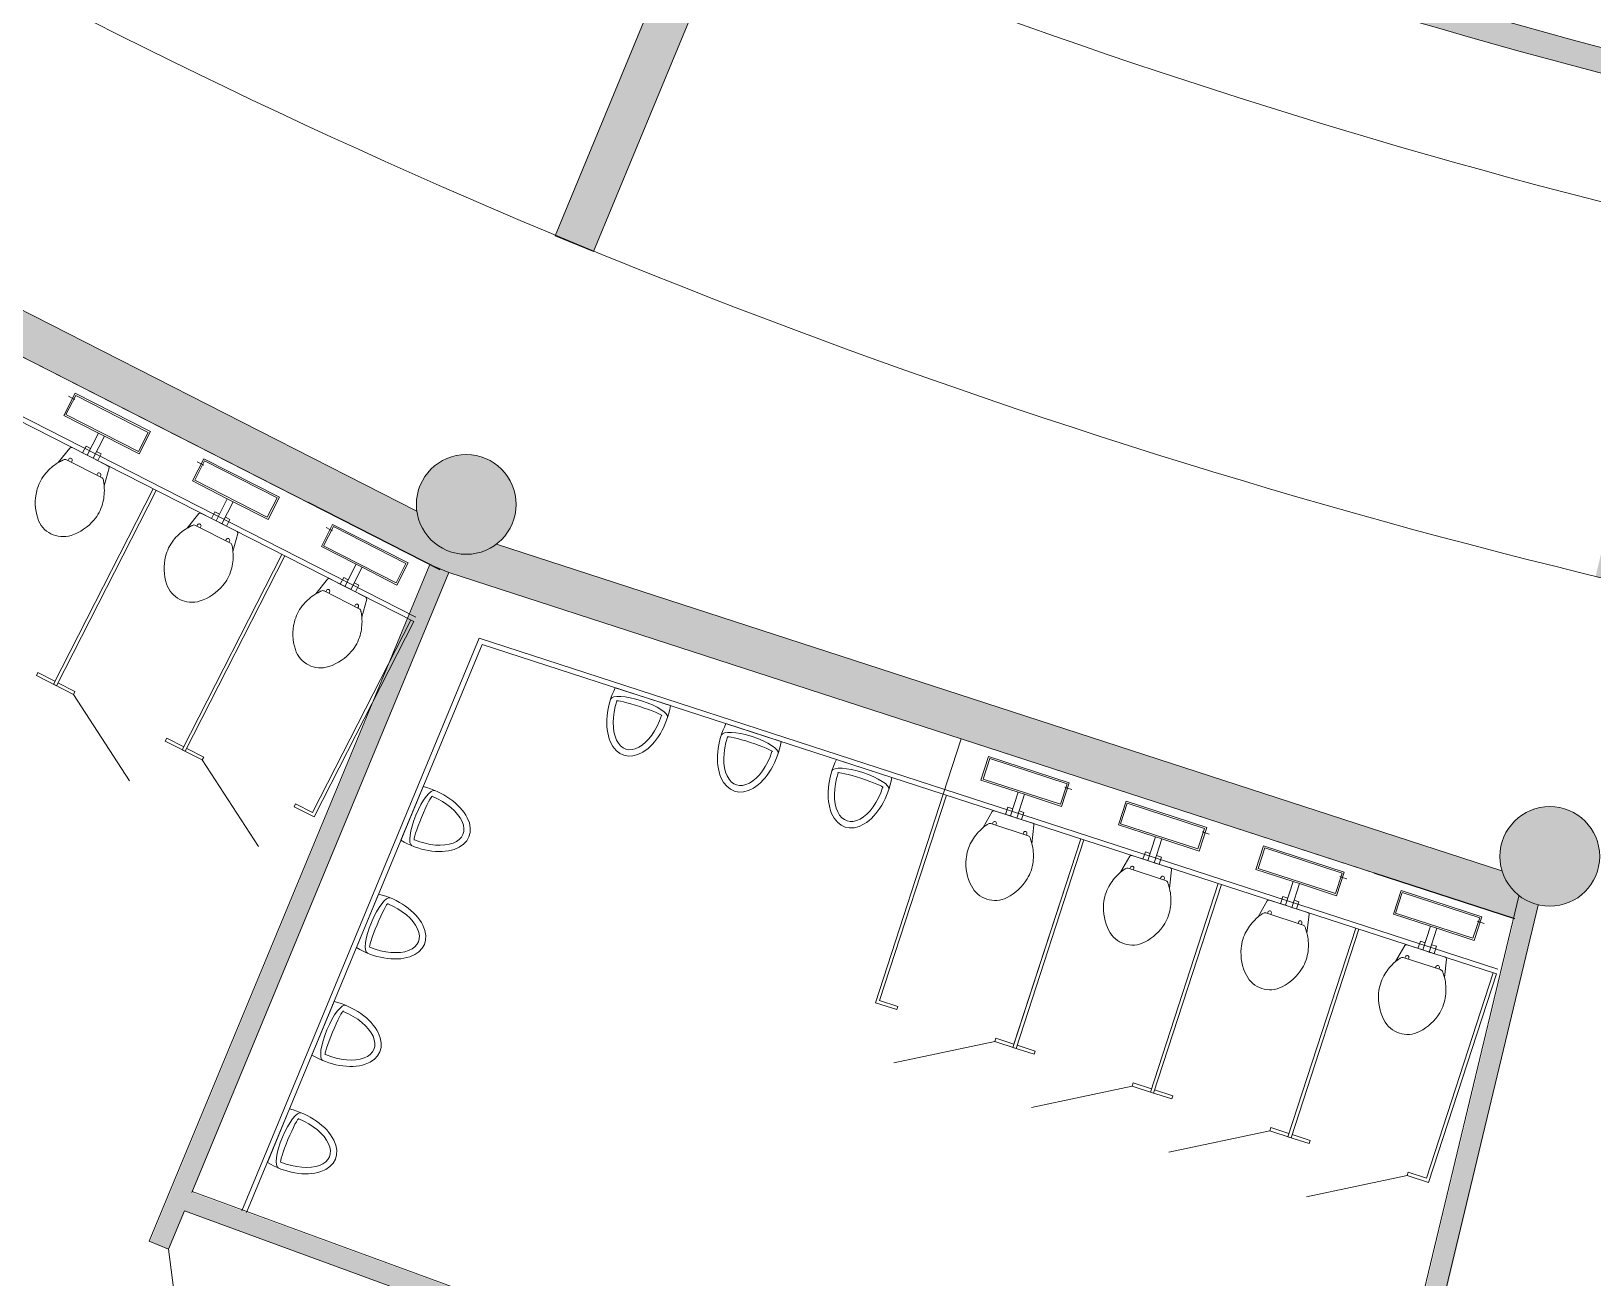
# Model space of a CAD drawing. Header units: millimetres. Extents: x 72919 to 485785, y -53256 to 338519.
# Drawn here: x 202273 to 211670, y 59395 to 66900 of the extents above; entities that cross this region are included whole.
import ezdxf

# ---------------------------------------------------------------- set-up
doc = ezdxf.new("R2010")
doc.units = ezdxf.units.MM
doc.linetypes.add('CONTI', pattern=[0])
for name, color, linetype, lineweight in [('door', 177, 'Continuous', 9), ('equipments', 137, 'CONTI', 20), ('wall', 5, 'Continuous', 40)]:
    doc.layers.add(name, color=color, linetype=linetype, lineweight=lineweight)

# ---------------------------------------------------------------- blocks, each defined once
blk = doc.blocks.new('A$C232F247D')
at = {"lineweight": 0, "extrusion": (-7.70758e-17, -5.61416e-17, -1)}
blk.add_line((3.4, 172.6), (3.4, -176.1), dxfattribs=at)
for major_axis, ratio, start_param, end_param in [((296.5, 0), 0.607083, 1.317881, 4.965305), ((257.4, 0), 0.54742, 1.570796, 4.712389)]:
    blk.add_ellipse((-70.8, -1.7), major_axis=major_axis, ratio=ratio, start_param=start_param, end_param=end_param, dxfattribs=at)
at = {"lineweight": 0}
for major_axis, ratio in [((0, 180), 0.270009), ((0, 143.5), 0.084246)]:
    blk.add_ellipse((-70.8, -1.7), major_axis=major_axis, ratio=ratio, start_param=3.141593, end_param=6.283185, dxfattribs=at)

msp = doc.modelspace()

# ---------------------------------------------------------------- hatches: boundary and pattern name
at = {"ltscale": 500, "true_color": 0x000000}
h = msp.add_hatch(color=18, dxfattribs=at)
h.dxf.hatch_style = 1
edge = h.paths.add_edge_path()
edge.add_line((196533.29885, 74688.63742), (196527.96395, 74683.30252))
edge.add_line((196527.96395, 74683.30252), (196715.28669, 74502.12988))
edge.add_line((196715.28669, 74502.12988), (196628.89374, 74412.80424))
edge.add_arc((221610.24607, 104414.99944), 39041, 230.217515222, 238.316936093)
edge.add_line((201105.12673, 71192.42035), (199563.85637, 68677.29571))
edge.add_line((199563.85637, 68677.29571), (199777.01672, 68546.67159))
edge.add_line((199777.01672, 68546.67159), (201318.28764, 71061.79714))
edge.add_arc((221610.24607, 104414.99944), 39041, 238.683831648, 247.316628494)
edge.add_line((206554.54177, 68393.81888), (205425.6932, 65668.53733))
edge.add_line((205425.6932, 65668.53733), (205656.66312, 65572.86658))
edge.add_line((205656.66312, 65572.86658), (206785.51178, 68298.14833))
edge.add_arc((221610.24607, 104414.99944), 39041, 247.683524049, 256.316319016)
edge.add_line((212374.6517, 66482.11822), (211686.03008, 63613.80275))
edge.add_line((211686.03008, 63613.80275), (211929.12247, 63555.44103))
edge.add_line((211929.12247, 63555.44103), (212617.74394, 66423.75589))
edge.add_arc((221610.24607, 104414.99944), 39041, 256.683214571, 260.819116976)
edge.add_line((215381.18359, 65874.13202), (215411.88844, 66021.11655))
edge.add_arc((221610.24607, 104414.99944), 38891, 229.849259553, 260.829223184, ccw=False)
h = msp.add_hatch(color=18, dxfattribs=at)
h.dxf.hatch_style = 1
edge = h.paths.add_edge_path()
edge.add_arc((198782.47149, 67163.15066), 300, 248.188047254, 298.127440499)
edge.add_line((198923.90178, 66898.58031), (204593.00421, 64010.02824))
edge.add_arc((204890.42528, 64049.2801), 300, 187.518107014, 235.964918555)
edge.add_line((204722.51515, 63800.67159), (204675.58579, 63687.36926))
edge.add_line((204675.58579, 63687.36926), (198615.27347, 66775.25273))
edge.add_line((198615.27347, 66775.25273), (198671.00304, 66884.62816))
h = msp.add_hatch(color=18, dxfattribs=at)
h.dxf.hatch_style = 1
edge = h.paths.add_edge_path()
edge.add_arc((204890.99463, 64050.70267), 300, 0, 360)
h = msp.add_hatch(color=18, dxfattribs=at)
h.dxf.hatch_style = 1
edge = h.paths.add_edge_path()
edge.add_arc((211410.78595, 61930.68642), 300, 196.518107336, 244.722276871)
edge.add_line((211282.68405, 61659.41183), (211197.96308, 61558.22263))
edge.add_line((211197.96308, 61558.22263), (204786.45203, 63641.44892))
edge.add_line((204786.45203, 63641.44892), (204833.3822, 63754.75321))
edge.add_arc((204890.42528, 64049.2801), 300, 259.038836626, 307.481891654)
edge.add_line((205072.97847, 63811.21639), (211123.16697, 61845.39092))
h = msp.add_hatch(color=18, dxfattribs=at)
h.dxf.hatch_style = 1
edge = h.paths.add_edge_path()
edge.add_arc((204890.42528, 64049.2801), 300, 235.964918555, 259.038836626)
edge.add_line((204833.3822, 63754.75321), (204786.45203, 63641.44892))
edge.add_line((204786.45203, 63641.44892), (204675.58579, 63687.36926))
edge.add_line((204675.58579, 63687.36926), (204722.51515, 63800.67159))
h = msp.add_hatch(color=18, dxfattribs=at)
h.dxf.hatch_style = 1
h.paths.add_polyline_path([(204236.08307, 57074.73527), (204992.99516, 59141.73997), (203194.6369, 59798.16773), (203098.9724, 59567.19521), (202988.10559, 59613.11416), (204675.58579, 63687.36926), (204786.45203, 63641.44892), (203240.59656, 59909.13283), (205090.12089, 59232.79259), (207057.11042, 58513.49729), (206944.37347, 58166.40378), (206830.07939, 58202.97073), (206907.23956, 58440.53078), (205107.33056, 59105.30624), (204348.81953, 57033.61957), (204583.61313, 56947.75946), (204542.40027, 56835.05853), (203960.11215, 57047.99159), (204001.32501, 57160.69253)])
h = msp.add_hatch(color=18, dxfattribs=at)
h.dxf.hatch_style = 1
edge = h.paths.add_edge_path()
edge.add_arc((211411.20584, 61932.15762), 300, 0, 360)
h = msp.add_hatch(color=18, dxfattribs=at)
h.dxf.hatch_style = 1
h.paths.add_polyline_path([(212029.99878, 55942.14195), (212146.68367, 55914.1306), (212660.22509, 58053.35364), (213695.51701, 57804.82168), (213720.06594, 57922.33776), (210634.90012, 58662.96201), (211346.84457, 61664.35004), (211229.91899, 61691.3391), (209969.08463, 56435.62784), (210086.0102, 56408.63878), (210598.79198, 58548.22083), (212543.5402, 58081.36499)])

# ---------------------------------------------------------------- linework, layer by layer
at = {"color": 18, "ltscale": 500, "true_color": 0x000000}
for points in [[(415650.43379, 180914.99944, 0.4142135624), (336810.43379, 259754.99944), (221610.43379, 259754.99944, 0.4142135624), (142770.43379, 180914.99944), (142770.43379, 104414.99944, 0.4142135624), (221610.43379, 25574.99944), (336810.43379, 25574.99944, 0.4142135624), (415650.43379, 104414.99944)], [(414950.43379, 180914.99944, 0.4142135624), (336810.43379, 259054.99944), (221610.43379, 259054.99944, 0.4142135624), (143470.43379, 180914.99944), (143470.43379, 104414.99944, 0.4142135624), (221610.43379, 26274.99944), (336810.43379, 26274.99944, 0.4142135624), (414950.43379, 104414.99944)]]:
    msp.add_lwpolyline(points, format="xyb", close=True, dxfattribs=at)
for points in [[(204733.69112, 63657.76312), (203940.69532, 64061.81467)], [(204733.69112, 63657.76312), (203940.69532, 64061.81467)], [(210351.52278, 61833.24777), (211197.96308, 61558.22263)]]:
    msp.add_lwpolyline(points, dxfattribs=at)
at = {"layer": 'door', "ltscale": 100}
msp.add_line((203098.9724, 59567.19521), (203229.52591, 58575.75394), dxfattribs=at)
at = {"layer": 'equipments'}
for p, q in [((198369.07497, 66541.27167), (204588.30047, 63372.41789)), ((198355.45526, 66514.54148), (204574.68075, 63345.6877)), ((203958.51545, 64052.73486), (199289.6413, 66431.64515)), ((202468.72308, 64587.07531), (202536.82147, 64720.72638)), ((202482.17304, 64591.44549), (202541.19165, 64707.27641)), ((202520.31692, 64690.42683), (202497.07946, 64702.26687)), ((202536.38178, 64682.24141), (202520.31692, 64690.42683)), ((202536.82147, 64720.72638), (202991.23511, 64489.19185)), ((202541.19165, 64707.27641), (202977.78515, 64484.82167)), ((202678.10976, 64480.38783), (202468.72308, 64587.07531)), ((202918.76654, 64368.99074), (202482.17304, 64591.44549)), ((202610.01137, 64346.73675), (202678.10976, 64480.38783)), ((202713.75004, 64462.22826), (202645.65165, 64328.57718)), ((202713.75004, 64462.22826), (202678.10976, 64480.38783)), ((202923.13672, 64355.54078), (202713.75004, 64462.22826)), ((202977.78515, 64484.82167), (202918.76654, 64368.99074)), ((202991.23511, 64489.19185), (202923.13672, 64355.54078)), ((202436.16824, 64302.31838), (202506.57791, 64390.4824)), ((202518.92371, 64393.14808), (202610.01137, 64346.73675)), ((202603.27365, 64401.79675), (202582.39014, 64360.81042)), ((202630.89487, 64387.72308), (202603.27365, 64401.79675)), ((202694.15638, 64355.48984), (202666.53516, 64369.56351)), ((202423.68693, 64294.76107), (202436.16824, 64302.31838)), ((202696.47707, 64212.89439), (202486.54767, 64319.8584)), ((202495.54039, 64315.2764), (202499.48599, 64323.0201)), ((202514.82041, 64305.45277), (202518.76601, 64313.19647)), ((202645.65165, 64328.57718), (202610.01137, 64346.73675)), ((202645.65165, 64328.57718), (202736.73931, 64282.16586)), ((202673.27287, 64314.50352), (202694.15638, 64355.48984)), ((203243.89875, 64192.10356), (203311.99714, 64325.75463)), ((203257.34871, 64196.47374), (203316.36732, 64312.30467)), ((203295.49259, 64295.45509), (203272.25513, 64307.29513)), ((203311.55745, 64287.26966), (203295.49259, 64295.45509)), ((203311.99714, 64325.75463), (203766.41079, 64094.2201)), ((203316.36732, 64312.30467), (203752.96082, 64089.84992)), ((202668.20432, 64227.30003), (202672.14992, 64235.04373)), ((202687.48435, 64217.4764), (202691.42995, 64225.2201)), ((202741.83944, 64270.61107), (202712.11995, 64162.61231)), ((203453.28543, 64085.41608), (203243.89875, 64192.10356)), ((203693.94222, 63974.01899), (203257.34871, 64196.47374)), ((203006.50928, 64144.711), (202407.2418, 62968.5824)), ((203024.32941, 64135.63119), (202425.06193, 62959.50259)), ((202712.11995, 64162.61231), (202713.12169, 64147.28719)), ((203385.18704, 63951.76501), (203453.28543, 64085.41608)), ((203488.92571, 64067.25651), (203453.28543, 64085.41608)), ((203752.96082, 64089.84992), (203693.94222, 63974.01899)), ((203766.41079, 64094.2201), (203698.31239, 63960.56903)), ((203211.34391, 63907.34664), (203281.75358, 63995.51065)), ((203294.09938, 63998.17633), (203385.18704, 63951.76501)), ((203378.44932, 64006.825), (203357.56582, 63965.83868)), ((203406.07054, 63992.75134), (203378.44932, 64006.825)), ((203488.92571, 64067.25651), (203420.82732, 63933.60544)), ((203698.31239, 63960.56903), (203488.92571, 64067.25651)), ((203198.8626, 63899.78933), (203211.34391, 63907.34664)), ((203471.65274, 63817.92265), (203261.72334, 63924.88666)), ((203270.71606, 63920.30465), (203274.66166, 63928.04836)), ((203289.99608, 63910.48102), (203293.94168, 63918.22473)), ((203420.82732, 63933.60544), (203385.18704, 63951.76501)), ((203420.82732, 63933.60544), (203511.91498, 63887.19411)), ((203469.33205, 63960.5181), (203441.71083, 63974.59177)), ((203448.44854, 63919.53177), (203469.33205, 63960.5181)), ((204019.07442, 63797.13181), (204087.17281, 63930.78289)), ((204032.52438, 63801.50199), (204091.54299, 63917.33292)), ((204070.66826, 63900.48334), (204047.4308, 63912.32338)), ((204070.66826, 63900.48334), (204086.73312, 63892.29791)), ((204087.17281, 63930.78289), (204541.58646, 63699.24836)), ((204091.54299, 63917.33292), (204528.13649, 63694.87818)), ((203443.37999, 63832.32828), (203447.3256, 63840.07198)), ((203462.66002, 63822.50465), (203466.60562, 63830.24835)), ((203517.01511, 63875.63932), (203487.29562, 63767.64056)), ((204469.11789, 63579.04725), (204032.52438, 63801.50199)), ((203781.68495, 63749.73926), (203182.41747, 62573.61065)), ((203799.50508, 63740.65944), (203200.2376, 62564.53084)), ((203487.29562, 63767.64056), (203488.29736, 63752.31545)), ((204228.4611, 63690.44433), (204019.07442, 63797.13181)), ((204160.36271, 63556.79326), (204228.4611, 63690.44433)), ((204264.10138, 63672.28476), (204196.00299, 63538.63369)), ((204264.10138, 63672.28476), (204228.4611, 63690.44433)), ((204473.48806, 63565.59728), (204264.10138, 63672.28476)), ((204528.13649, 63694.87818), (204469.11789, 63579.04725)), ((204541.58646, 63699.24836), (204473.48806, 63565.59728)), ((203986.51958, 63512.37489), (204056.92925, 63600.5389)), ((204246.82841, 63422.9509), (204036.89901, 63529.91491)), ((204045.89173, 63525.33291), (204049.83733, 63533.07661)), ((204065.17175, 63515.50928), (204069.11735, 63523.25298)), ((204069.27505, 63603.20459), (204160.36271, 63556.79326)), ((204153.62499, 63611.85326), (204132.74149, 63570.86693)), ((204181.24621, 63597.77959), (204153.62499, 63611.85326)), ((204196.00299, 63538.63369), (204160.36271, 63556.79326)), ((204196.00299, 63538.63369), (204287.09065, 63492.22237)), ((204244.50772, 63565.54635), (204216.8865, 63579.62002)), ((204223.62421, 63524.56002), (204244.50772, 63565.54635)), ((203974.03827, 63504.81758), (203986.51958, 63512.37489)), ((204218.55566, 63437.35653), (204222.50127, 63445.10024)), ((204237.83569, 63427.5329), (204241.78129, 63435.27661)), ((204292.19078, 63480.66758), (204262.47129, 63372.66881)), ((204556.86062, 63354.76751), (203966.67295, 62196.45904)), ((204574.68075, 63345.6877), (203975.41327, 62169.5591)), ((204262.47129, 63372.66881), (204263.47303, 63357.3437)), ((202304.77605, 63020.79131), (202313.85586, 63038.61144)), ((202304.77605, 63020.79131), (202425.06193, 62959.50259)), ((202313.85586, 63038.61144), (202416.32161, 62986.40253)), ((202407.2418, 62968.5824), (202527.52768, 62907.29368)), ((202434.14174, 62977.32272), (202536.60749, 62925.11381)), ((202527.52768, 62907.29368), (202536.60749, 62925.11381)), ((202865.20388, 62387.31792), (202527.52768, 62907.29368)), ((203079.95172, 62625.81956), (203089.03153, 62643.63969)), ((203079.95172, 62625.81956), (203200.2376, 62564.53084)), ((203089.03153, 62643.63969), (203191.49728, 62591.43078)), ((203209.31741, 62582.35097), (203311.78316, 62530.14206)), ((203182.41747, 62573.61065), (203302.70335, 62512.32193)), ((203302.70335, 62512.32193), (203311.78316, 62530.14206)), ((203640.37955, 61992.34618), (203302.70335, 62512.32193)), ((208034.43829, 62533.27812), (207988.08554, 62390.61971)), ((208040.85866, 62520.67738), (208000.68628, 62397.04009)), ((208519.47689, 62375.67878), (208034.43829, 62533.27812)), ((208506.87614, 62369.2584), (208040.85866, 62520.67738)), ((208000.68628, 62397.04009), (208466.70376, 62245.62111)), ((207761.03194, 62306.67419), (207353.1295, 61051.27959)), ((207780.05307, 62300.49385), (207378.33097, 61064.12038)), ((211089.72974, 61225.11468), (207761.03194, 62306.67419)), ((211099.00025, 61253.64637), (207770.30245, 62335.20588)), ((207988.08554, 62390.61971), (208211.58372, 62318.0004)), ((208211.58372, 62318.0004), (208165.23097, 62175.34199)), ((208203.27321, 62162.98126), (208249.62596, 62305.63967)), ((208211.58372, 62318.0004), (208249.62596, 62305.63967)), ((208249.62596, 62305.63967), (208473.12414, 62233.02036)), ((208466.70376, 62245.62111), (208506.87614, 62369.2584)), ((208473.12414, 62233.02036), (208519.47689, 62375.67878)), ((208509.72235, 62342.58328), (208492.57481, 62348.15488)), ((208509.72235, 62342.58328), (208534.52589, 62334.52409)), ((203855.12739, 62230.84781), (203864.2072, 62248.66795)), ((203855.12739, 62230.84781), (203975.41327, 62169.5591)), ((203864.2072, 62248.66795), (203966.67295, 62196.45904)), ((208165.23097, 62175.34199), (208068.00451, 62206.93293)), ((208135.74823, 62184.92156), (208149.96307, 62228.67014)), ((208149.96307, 62228.67014), (208179.44581, 62219.09057)), ((208217.48806, 62206.72984), (208246.97079, 62197.15027)), ((208861.85745, 62264.43333), (208815.5047, 62121.77492)), ((208868.27783, 62251.83258), (208828.10545, 62128.19529)), ((209346.89606, 62106.83398), (208861.85745, 62264.43333)), ((209334.29531, 62100.41361), (208868.27783, 62251.83258)), ((208056.2277, 62202.36879), (208000.8759, 62104.98728)), ((208047.49189, 62129.4809), (208271.56936, 62056.67337)), ((208057.09066, 62126.36205), (208059.77633, 62134.62764)), ((208077.67006, 62119.67537), (208080.35572, 62127.94096)), ((208165.23097, 62175.34199), (208203.27321, 62162.98126)), ((208300.49968, 62131.39031), (208203.27321, 62162.98126)), ((208246.97079, 62197.15027), (208232.75595, 62153.40169)), ((208294.79033, 62008.64707), (208307.34455, 62120.7756)), ((208815.5047, 62121.77492), (209039.00288, 62049.15561)), ((208828.10545, 62128.19529), (209294.12293, 61976.77631)), ((208000.8759, 62104.98728), (207989.33106, 62094.85914)), ((208588.45111, 62037.8294), (208180.54867, 60782.4348)), ((208588.45111, 62037.8294), (208186.72901, 60801.45593)), ((208607.47224, 62031.64906), (208199.5698, 60776.25446)), ((208241.39119, 62066.4789), (208244.07686, 62074.74448)), ((208261.97059, 62059.79222), (208264.65625, 62068.0578)), ((209039.00288, 62049.15561), (208992.65014, 61906.4972)), ((209030.69238, 61894.13646), (209077.04513, 62036.79488)), ((209039.00288, 62049.15561), (209077.04513, 62036.79488)), ((209077.04513, 62036.79488), (209300.54331, 61964.17557)), ((209294.12293, 61976.77631), (209334.29531, 62100.41361)), ((209300.54331, 61964.17557), (209346.89606, 62106.83398)), ((209337.14152, 62073.73849), (209319.99398, 62079.31009)), ((209337.14152, 62073.73849), (209361.94506, 62065.67929)), ((208298.27212, 61994.47763), (208294.79033, 62008.64707)), ((208883.64687, 61933.524), (208828.29506, 61836.14249)), ((208992.65014, 61906.4972), (208895.42367, 61938.08814)), ((208963.1674, 61916.07676), (208977.38224, 61959.82534)), ((208977.38224, 61959.82534), (209006.86498, 61950.24578)), ((209044.90722, 61937.88504), (209074.38996, 61928.30548)), ((209074.38996, 61928.30548), (209060.17512, 61884.5569)), ((209689.27662, 61995.58854), (209642.92387, 61852.93012)), ((209695.697, 61982.98779), (209655.52462, 61859.3505)), ((210174.31522, 61837.98919), (209689.27662, 61995.58854)), ((210161.71448, 61831.56881), (209695.697, 61982.98779)), ((208828.29506, 61836.14249), (208816.75023, 61826.01434)), ((208874.91105, 61860.63611), (209098.98853, 61787.82858)), ((208884.50983, 61857.51726), (208887.1955, 61865.78285)), ((208905.08922, 61850.83058), (208907.77489, 61859.09617)), ((208992.65014, 61906.4972), (209030.69238, 61894.13646)), ((209127.91884, 61862.54552), (209030.69238, 61894.13646)), ((209122.20949, 61739.80228), (209134.76372, 61851.9308)), ((209642.92387, 61852.93012), (209866.42205, 61780.31082)), ((209655.52462, 61859.3505), (210121.5421, 61707.93152)), ((210121.5421, 61707.93152), (210161.71448, 61831.56881)), ((210127.96247, 61695.33078), (210174.31522, 61837.98919)), ((209415.87028, 61768.9846), (209007.96783, 60513.59001)), ((209434.89141, 61762.80426), (209026.98896, 60507.40967)), ((209068.81036, 61797.63411), (209071.49603, 61805.89969)), ((209089.38975, 61790.94742), (209092.07542, 61799.21301)), ((209125.69129, 61725.63283), (209122.20949, 61739.80228)), ((209866.42205, 61780.31082), (209820.0693, 61637.6524)), ((209858.11155, 61625.29167), (209904.46429, 61767.95008)), ((209866.42205, 61780.31082), (209904.46429, 61767.95008)), ((209904.46429, 61767.95008), (210127.96247, 61695.33078)), ((210164.56068, 61804.8937), (210147.41314, 61810.4653)), ((210164.56068, 61804.8937), (210189.36423, 61796.8345)), ((209711.06603, 61664.67921), (209655.71423, 61567.2977)), ((209820.0693, 61637.6524), (209722.84284, 61669.24335)), ((209790.58656, 61647.23197), (209804.80141, 61690.98055)), ((209804.80141, 61690.98055), (209834.28415, 61681.40098)), ((209872.32639, 61669.04025), (209901.80913, 61659.46068)), ((209901.80913, 61659.46068), (209887.59428, 61615.7121)), ((210516.69579, 61726.74374), (210470.34304, 61584.08533)), ((210523.11616, 61714.143), (210482.94378, 61590.50571)), ((211001.73439, 61569.1444), (210516.69579, 61726.74374)), ((210989.13365, 61562.72402), (210523.11616, 61714.143)), ((209655.71423, 61567.2977), (209644.1694, 61557.16955)), ((209702.33022, 61591.79132), (209926.4077, 61518.98378)), ((209711.929, 61588.67247), (209714.61466, 61596.93806)), ((209732.50839, 61581.98579), (209735.19405, 61590.25138)), ((209820.0693, 61637.6524), (209858.11155, 61625.29167)), ((209955.33801, 61593.70073), (209858.11155, 61625.29167)), ((209949.62866, 61470.95749), (209962.18288, 61583.08601)), ((210470.34304, 61584.08533), (210693.84122, 61511.46602)), ((210482.94378, 61590.50571), (210948.96126, 61439.08673)), ((210948.96126, 61439.08673), (210989.13365, 61562.72402)), ((210955.38164, 61426.48599), (211001.73439, 61569.1444)), ((210243.28944, 61500.13981), (209835.387, 60244.74521)), ((210262.31057, 61493.95947), (209854.40813, 60238.56487)), ((209896.22953, 61528.78931), (209898.91519, 61537.0549)), ((209916.80892, 61522.10263), (209919.49458, 61530.36822)), ((209953.11046, 61456.78804), (209949.62866, 61470.95749)), ((210693.84122, 61511.46602), (210647.48847, 61368.80761)), ((210685.53071, 61356.44688), (210731.88346, 61499.10529)), ((210693.84122, 61511.46602), (210731.88346, 61499.10529)), ((210731.88346, 61499.10529), (210955.38164, 61426.48599)), ((210974.83231, 61541.62051), (210991.97985, 61536.04891)), ((210991.97985, 61536.04891), (211016.78339, 61527.98971)), ((210538.4852, 61395.83442), (210483.1334, 61298.45291)), ((210647.48847, 61368.80761), (210550.26201, 61400.39855)), ((210618.00573, 61378.38718), (210632.22057, 61422.13576)), ((210632.22057, 61422.13576), (210661.70331, 61412.55619)), ((210647.48847, 61368.80761), (210685.53071, 61356.44688)), ((210699.74556, 61400.19546), (210729.22829, 61390.61589)), ((210729.22829, 61390.61589), (210715.01345, 61346.86731)), ((210483.1334, 61298.45291), (210471.58856, 61288.32476)), ((210529.74939, 61322.94652), (210753.82686, 61250.13899)), ((210539.34816, 61319.82768), (210542.03383, 61328.09326)), ((210559.92756, 61313.141), (210562.61322, 61321.40658)), ((210782.75718, 61324.85594), (210685.53071, 61356.44688)), ((210723.64869, 61259.94452), (210726.33436, 61268.21011)), ((210777.04783, 61202.11269), (210789.60205, 61314.24122)), ((211070.70861, 61231.29502), (210668.98651, 59994.92155)), ((211089.72974, 61225.11468), (210681.8273, 59969.72008)), ((210744.22809, 61253.25784), (210746.91375, 61261.52343)), ((210780.52962, 61187.94325), (210777.04783, 61202.11269)), ((207481.52213, 61009.5623), (207353.1295, 61051.27959)), ((207487.70247, 61028.58343), (207378.33097, 61064.12038)), ((207481.52213, 61009.5623), (207487.70247, 61028.58343)), ((207464.72565, 60689.06651), (208071.17717, 60817.97175)), ((208071.17717, 60817.97175), (208077.35751, 60836.99288)), ((208199.5698, 60776.25446), (208071.17717, 60817.97175)), ((208186.72901, 60801.45593), (208077.35751, 60836.99288)), ((208315.12163, 60759.73863), (208205.75014, 60795.27559)), ((208308.94129, 60740.7175), (208180.54867, 60782.4348)), ((208308.94129, 60740.7175), (208315.12163, 60759.73863)), ((208292.14482, 60420.22172), (208898.59633, 60549.12696)), ((208898.59633, 60549.12696), (208904.77667, 60568.14809)), ((209026.98896, 60507.40967), (208898.59633, 60549.12696)), ((209014.14817, 60532.61114), (208904.77667, 60568.14809)), ((209136.36046, 60471.87271), (209007.96783, 60513.59001)), ((209142.5408, 60490.89384), (209033.1693, 60526.4308)), ((209136.36046, 60471.87271), (209142.5408, 60490.89384)), ((209119.56399, 60151.37693), (209726.0155, 60280.28217)), ((209726.0155, 60280.28217), (209732.19584, 60299.3033)), ((209854.40813, 60238.56487), (209726.0155, 60280.28217)), ((209841.56734, 60263.76634), (209732.19584, 60299.3033)), ((209963.77963, 60203.02792), (209835.387, 60244.74521)), ((209969.95997, 60222.04905), (209860.58847, 60257.586)), ((209963.77963, 60203.02792), (209969.95997, 60222.04905)), ((209946.98315, 59882.53213), (210553.43467, 60011.43738)), ((210553.43467, 60011.43738), (210559.61501, 60030.45851)), ((210681.8273, 59969.72008), (210553.43467, 60011.43738)), ((210668.98651, 59994.92155), (210559.61501, 60030.45851))]:
    msp.add_line(p, q, dxfattribs=at)
for points in [[(204968.9016, 63245.69955), (203541.39884, 59799.13445)], [(204968.9016, 63245.69955), (207770.37984, 62335.44406)], [(204986.00624, 63208.59804), (203569.59906, 59788.8221)], [(204986.00624, 63208.59804), (207761.10933, 62306.91236)], [(207761.03194, 62306.67419), (207869.26528, 62639.78214)], [(207869.26528, 62639.78214), (210370.54391, 61827.06743)]]:
    msp.add_lwpolyline(points, dxfattribs=at)
for centre, radius, start, end in [((202514.38381, 64384.23801), 10, 63.001078689, 141.39007867), ((202590.25891, 64045.25478), 300, 123.726078679, 142.057078673), ((202692.57691, 63865.15378), 506.82, 117.15607867, 120.39307867), ((202422.56044, 64397.35443), 90, 295.467078663, 299.944347533), ((202477.46788, 64302.03826), 20, 63.000078679, 119.944347533), ((202509.126, 64318.10829), 10.81923, 333.000078675, 153.000078675), ((202732.19942, 64273.25579), 10, 344.610078672, 62.999078691), ((202558.71483, 64069.84568), 260, 142.058078677, 166.033078675), ((202681.78994, 64230.13191), 10.81923, 333.000078675, 153.000078675), ((202687.39728, 64195.07425), 20, 6.055809822, 63.000078679), ((202796.78344, 64206.67893), 90, 186.055809822, 190.533078671), ((202413.3449, 64135.38544), 300.01, 5.20707867, 10.533078671), ((202597.53237, 64060.1906), 300, 166.033078675, 198.015078676), ((202413.35835, 64135.38981), 300, 343.943078673, 2.274078675), ((202451.79398, 64124.3244), 260, 319.968078671, 343.942078671), ((203289.55948, 63989.26626), 10, 63.001078689, 141.39007867), ((202464.39537, 64016.8944), 160, 198.015078676, 287.985089027), ((202421.16641, 64150.05324), 300, 287.985078676, 319.968078671), ((203365.43458, 63650.28303), 300, 123.726078679, 142.057078673), ((203467.75258, 63470.18203), 506.82, 117.15607867, 120.39307867), ((203197.73611, 64002.38268), 90, 295.467078663, 299.944347533), ((203252.64355, 63907.06651), 20, 63.000078679, 119.944347533), ((203284.30167, 63923.13654), 10.81923, 333.000078675, 153.000078675), ((203333.8905, 63674.87394), 260, 142.058078677, 166.033078675), ((203456.96561, 63835.16017), 10.81923, 333.000078675, 153.000078675), ((203462.57295, 63800.1025), 20, 6.055809822, 63.000078679), ((203571.95911, 63811.70719), 90, 186.055809822, 190.533078671), ((203507.37509, 63878.28404), 10, 344.610078672, 62.999078691), ((203372.70804, 63665.21886), 300, 166.033078675, 198.015078676), ((203188.53402, 63740.41806), 300, 343.943078673, 2.274078675), ((203188.52057, 63740.41369), 300.01, 5.20707867, 10.533078671), ((203226.96965, 63729.35265), 260, 319.968078671, 343.942078671), ((203239.57104, 63621.92265), 160, 198.015078676, 287.985089027), ((203196.34208, 63755.0815), 300, 287.985078676, 319.968078671), ((204242.92826, 63075.21029), 506.82, 117.15607867, 120.39307867), ((203972.91178, 63607.41094), 90, 295.467078663, 299.944347533), ((204027.81922, 63512.09477), 20, 63.000078679, 119.944347533), ((204059.47734, 63528.1648), 10.81923, 333.000078675, 153.000078675), ((204064.73515, 63594.29451), 10, 63.001078689, 141.39007867), ((204109.06617, 63279.90219), 260, 142.058078677, 166.033078675), ((204140.61025, 63255.31129), 300, 123.726078679, 142.057078673), ((204232.14128, 63440.18842), 10.81923, 333.000078675, 153.000078675), ((204282.55076, 63483.3123), 10, 344.610078672, 62.999078691), ((204147.88371, 63270.24711), 300, 166.033078675, 198.015078676), ((204237.74862, 63405.13076), 20, 6.055809822, 63.000078679), ((203963.70969, 63345.44632), 300, 343.943078673, 2.274078675), ((204347.13478, 63416.73544), 90, 186.055809822, 190.533078671), ((203963.69624, 63345.44195), 300.01, 5.20707867, 10.533078671), ((204002.14532, 63334.3809), 260, 319.968078671, 343.942078671), ((204014.74671, 63226.9509), 160, 198.015078676, 287.985089027), ((203971.51775, 63360.10975), 300, 287.985078676, 319.968078671), ((208064.91432, 62197.42237), 10, 72.000919993, 150.389919995), ((208192.88945, 61874.46911), 300.01, 124.466920001, 129.792919999), ((207972.16958, 62196.01323), 90, 304.466920001, 308.944188844), ((208041.31152, 62110.45978), 20, 71.999920002, 128.944188844), ((208070.06602, 62131.2843), 10.81923, 341.999919994, 161.999919994), ((208297.40949, 62121.87975), 10, 353.609919995, 71.998920005), ((208157.88051, 61893.83538), 260, 151.057920005, 175.031919995), ((208192.88303, 61874.48172), 300, 132.72591999, 151.056920003), ((208254.36655, 62071.40114), 10.81923, 341.999919994, 161.999919994), ((208265.389, 62037.65225), 20, 15.05565115, 71.999920002), ((208371.61314, 62066.22553), 90, 195.05565115, 199.532919994), ((207804.35996, 61880.83334), 506.82, 14.606920003, 17.843919996), ((208004.06036, 61935.83421), 300, 352.942919994, 11.273919996), ((208892.33349, 61928.57758), 10, 72.000919993, 150.389919995), ((208197.73051, 61890.37146), 300, 175.031919995, 207.014919985), ((208043.75378, 61930.91758), 260, 328.966919992, 352.941919999), ((209020.30862, 61605.62432), 300.01, 124.466920001, 129.792919999), ((208799.58875, 61927.16843), 90, 304.466920001, 308.944188844), ((208868.73069, 61841.61499), 20, 71.999920002, 128.944188844), ((208897.48519, 61862.43951), 10.81923, 341.999919994, 161.999919994), ((209124.82866, 61853.03496), 10, 353.609919995, 71.998920005), ((208073.00549, 61826.78143), 160, 207.014919985, 296.98493819), ((208009.47847, 61951.53855), 300, 296.984919987, 328.966919992), ((208985.29968, 61624.99059), 260, 151.057920005, 175.031919995), ((209020.3022, 61605.63692), 300, 132.72591999, 151.056920003), ((209081.78572, 61802.55635), 10.81923, 341.999919994, 161.999919994), ((209092.80816, 61768.80746), 20, 15.05565115, 71.999920002), ((209199.0323, 61797.38074), 90, 195.05565115, 199.532919994), ((208631.77913, 61611.98854), 506.82, 14.606920003, 17.843919996), ((209025.14968, 61621.52667), 300, 175.031919995, 207.014919985), ((208831.47952, 61666.98942), 300, 352.942919994, 11.273919996), ((209719.75266, 61659.73279), 10, 72.000919993, 150.389919995), ((208871.17295, 61662.07279), 260, 328.966919992, 352.941919999), ((209847.72137, 61336.79213), 300, 132.72591999, 151.056920003), ((209847.72779, 61336.77953), 300.01, 124.466920001, 129.792919999), ((209627.00791, 61658.32364), 90, 304.466920001, 308.944188844), ((209696.14985, 61572.7702), 20, 71.999920002, 128.944188844), ((209724.90436, 61593.59472), 10.81923, 341.999919994, 161.999919994), ((209952.24783, 61584.19017), 10, 353.609919995, 71.998920005), ((208900.42466, 61557.93664), 160, 207.014919985, 296.98493819), ((208836.89763, 61682.69376), 300, 296.984919987, 328.966919992), ((209812.71884, 61356.1458), 260, 151.057920005, 175.031919995), ((209909.20489, 61533.71156), 10.81923, 341.999919994, 161.999919994), ((209920.22733, 61499.96266), 20, 15.05565115, 71.999920002), ((210026.45147, 61528.53595), 90, 195.05565115, 199.532919994), ((209459.19829, 61343.14375), 506.82, 14.606920003, 17.843919996), ((209658.89869, 61398.14463), 300, 352.942919994, 11.273919996), ((209852.56884, 61352.68188), 300, 175.031919995, 207.014919985), ((209698.59211, 61393.22799), 260, 328.966919992, 352.941919999), ((210547.17182, 61390.88799), 10, 72.000919993, 150.389919995), ((210675.14053, 61067.94734), 300, 132.72591999, 151.056920003), ((210675.14695, 61067.93474), 300.01, 124.466920001, 129.792919999), ((210454.42708, 61389.47885), 90, 304.466920001, 308.944188844), ((210523.56902, 61303.9254), 20, 71.999920002, 128.944188844), ((210552.32353, 61324.74992), 10.81923, 341.999919994, 161.999919994), ((210736.62405, 61264.86677), 10.81923, 341.999919994, 161.999919994), ((210779.66699, 61315.34538), 10, 353.609919995, 71.998920005), ((209727.84383, 61289.09185), 160, 207.014919985, 296.98493819), ((209664.3168, 61413.84896), 300, 296.984919987, 328.966919992), ((210640.13801, 61087.301), 260, 151.057920005, 175.031919995), ((210747.6465, 61231.11787), 20, 15.05565115, 71.999920002), ((210853.87064, 61259.69115), 90, 195.05565115, 199.532919994), ((210286.61746, 61074.29896), 506.82, 14.606920003, 17.843919996), ((210486.31786, 61129.29984), 300, 352.942919994, 11.273919996), ((210679.98801, 61083.83709), 300, 175.031919995, 207.014919985), ((210526.01128, 61124.3832), 260, 328.966919992, 352.941919999), ((210491.73597, 61145.00417), 300, 296.984919987, 328.966919992), ((210555.263, 61020.24705), 160, 207.014919985, 296.98493819)]:
    msp.add_arc(centre, radius, start, end, dxfattribs=at)
at = {"layer": 'wall', "color": 18, "lineweight": 18, "ltscale": 0.007407, "true_color": 0x000000}
for p, q in [((206554.54177, 68393.81888), (205425.6932, 65668.53733)), ((206785.51178, 68298.14833), (205656.66312, 65572.86658)), ((204593.82209, 64009.61151), (198924.82645, 66898.10916)), ((205425.6932, 65668.53733), (205656.66312, 65572.86658)), ((205072.0687, 63811.51199), (211123.16697, 61845.39092)), ((202983.48614, 59615.02745), (204670.96634, 63689.28255)), ((204786.45203, 63641.44892), (203240.59656, 59909.13283)), ((204675.58579, 63687.36926), (204786.45203, 63641.44892)), ((203242.31377, 59913.8287), (207063.35504, 58516.53756)), ((203194.6369, 59798.16773), (203098.9724, 59567.19521)), ((204991.64584, 59141.03149), (203194.6369, 59798.16773)), ((203098.9724, 59567.19521), (202983.48614, 59615.02745))]:
    msp.add_line(p, q, dxfattribs=at)
for points in [[(196742.78902, 63834.57811), (198561.48314, 66802.66028), (204675.58579, 63687.36926)], [(204786.45203, 63641.44892), (211197.96308, 61558.22263)], [(211225.05712, 61692.50624), (209963.73833, 56438.32014)], [(211340.75757, 61638.97419), (210626.80333, 58664.90572)]]:
    msp.add_lwpolyline(points, dxfattribs=at)
for centre in [(204890.99463, 64050.70267), (211411.20584, 61932.15762)]:
    msp.add_circle(centre, 300, dxfattribs=at)
for radius, start, end in [(38891, 229.849259552, 260.829223185), (39041, 230.217515221, 260.819116984), (39791, 229.793620603, 260.853140905), (41987.01593, 229.793620603, 260.853140905)]:
    msp.add_arc((221610.24607, 104414.99944), radius, start, end, dxfattribs=at)

# ---------------------------------------------------------------- block references
at = {"layer": 'equipments', "extrusion": (0, 0, -1), "xscale": -1, "zscale": -1}
for p, rotation in [((-205951.16045, 62890.63003), 288.0000989688133), ((-206617.01021, 62674.65773), 288.0000989688133), ((-207282.7494, 62458.34468), 288.0000989688133), ((-204567.07932, 62187.98591), 202.4979239279368), ((-204299.20369, 61541.26909), 202.4979239279368), ((-204031.32806, 60894.55227), 202.4979239279368), ((-203763.45242, 60247.83545), 202.4979239279368)]:
    msp.add_blockref('A$C232F247D', p, dxfattribs=dict(at, rotation=rotation))

doc.saveas('drawing.dxf')
